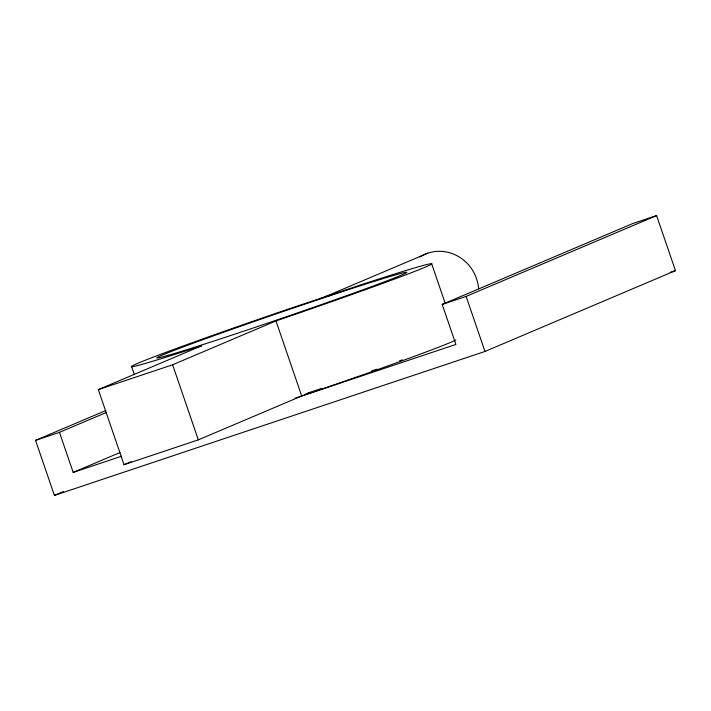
<?xml version="1.0" encoding="UTF-8"?>
<svg xmlns="http://www.w3.org/2000/svg" width="711" height="711" viewBox="0 0 711 711"><rect width="100%" height="100%" fill="white"/><g stroke="black" fill="none" stroke-linecap="round" stroke-linejoin="round"><path stroke-width="1.07" d="M98.314 389.619L201.693 345.759A158.757 3.599 -18.9 0 1 138.112 363.17A158.757 3.599 -18.9 0 1 287.28 309.445L361.579 284.604A158.757 3.599 -18.9 0 1 425.16 267.194A158.757 3.599 -18.9 0 1 275.984 320.919L172.613 364.779L98.314 389.619L124.025 464.701L198.316 439.86L301.695 396A158.757 3.599 -18.9 0 0 455.867 340.009M324.429 297.029L427.809 253.16M295.038 398.222L455.911 344.435L442.198 304.397L632.674 223.574L656.6 215.584L675.45 270.642L484.973 351.456L54.4 495.416L35.55 440.358L105.832 410.54M35.55 440.358L59.466 432.359L106.33 412.487M442.198 304.397L466.123 296.398L656.6 215.584M59.466 432.359L73.18 472.406L120.035 452.525M124.025 464.701L131.117 461.697M54.4 495.416L63.572 491.532M670.189 272.402L675.45 270.642M73.18 472.406L121.545 456.231M466.123 296.398L484.973 351.456M431.737 263.968L445.299 303.588M275.984 320.919L301.695 396M172.613 364.779L198.316 439.86M131.535 366.405L134.388 374.741M321.665 388.384A127.011 2.88 -18.9 0 1 308.059 393.067M402.319 359.828A132.299 3.004 -18.9 0 1 399.484 360.886M376.679 369.178A132.299 3.004 -18.9 0 1 371.729 370.955M310.894 392.223A132.299 3.004 -18.9 0 1 305.748 393.983M419.872 256.947A39.692 37.825 67 0 1 478.645 288.835M320.35 298.673A39.692 37.825 67 0 1 329.771 295.687M203.373 344.435A132.299 3.004 -18.9 0 0 405.368 273.326A132.299 3.004 -18.9 0 0 236.168 327.789A132.299 3.004 -18.9 0 0 203.373 344.435"/></g></svg>
